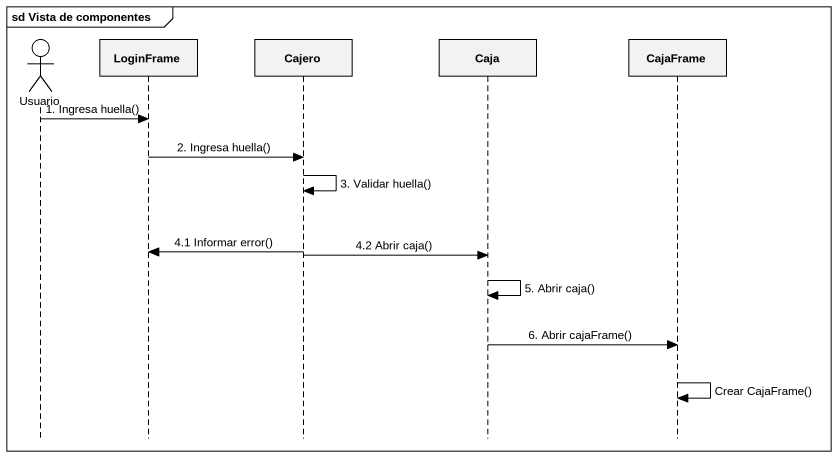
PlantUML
@startuml
mainframe sd Vista de componentes
hide footbox
actor Usuario
participant LoginFrame
participant Cajero
participant Caja
participant CajaFrame

Usuario -> LoginFrame : 1. Ingresa huella()
LoginFrame -> Cajero : 2. Ingresa huella()
Cajero -> Cajero : 3. Validar huella()
Cajero -> LoginFrame : 4.1 Informar error()
Cajero -> Caja : 4.2 Abrir caja()
Caja -> Caja : 5. Abrir caja()
Caja -> CajaFrame : 6. Abrir cajaFrame()
CajaFrame -> CajaFrame : Crear CajaFrame()
@enduml
